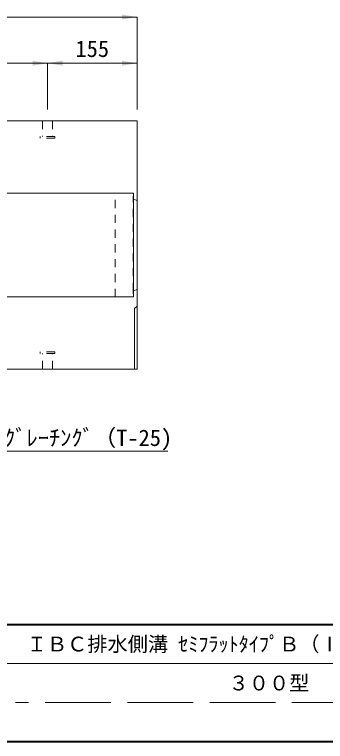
# Model space of a CAD drawing. Units: millimetres at full size; details may follow other scales. Extents: x 5964 to 125098, y -10801 to 28073.
# Drawn here: x 20862 to 21401, y -5283 to -4024 of the extents above; entities that cross this region are included whole.
import ezdxf
from ezdxf.enums import TextEntityAlignment as Align

# ---------------------------------------------------------------- set-up
doc = ezdxf.new("R2010")
doc.units = ezdxf.units.MM
doc.header["$LTSCALE"] = 19
doc.linetypes.add('DASHED', pattern=[7.5, 6, -1.5])
doc.linetypes.add('USER1', pattern=[1.35, 0.75, -0.6])
for name, color, linetype, lineweight in [('インサート', 3, 'USER1', 9), ('図枠', 7, 'Continuous', 5), ('寸法線', 7, 'Continuous', 9), ('本体', 2, 'Continuous', 9)]:
    doc.layers.add(name, color=color, linetype=linetype, lineweight=lineweight)
doc.styles.add('ＭＳ ゴシック', font='')
doc.styles.get('ＭＳ ゴシック').set_extended_font_data('MS Gothic')

# ---------------------------------------------------------------- blocks, each defined once
blk = doc.blocks.new('filled_arrow')
at = {"color": 0, "linetype": 'Continuous', "lineweight": -2}
blk.add_solid([(7.5, 1.25), (0, 0), (7.5, -1.25)], dxfattribs=at)

msp = doc.modelspace()

# ---------------------------------------------------------------- linework, layer by layer
at = {"layer": 'インサート'}
for p, q in [((20927.84, -4207.92), (20910.84, -4207.92)), ((20910.84, -4207.92), (20910.84, -4234.92)), ((20927.84, -4207.92), (20927.84, -4234.92)), ((20931.84, -4234.92), (20906.84, -4234.92)), ((20906.84, -4234.92), (20906.84, -4237.92)), ((20931.84, -4237.92), (20906.84, -4237.92)), ((20931.84, -4234.92), (20931.84, -4237.92)), ((20931.84, -4607.92), (20906.84, -4607.92)), ((20906.84, -4610.92), (20906.84, -4607.92)), ((20931.84, -4610.92), (20931.84, -4607.92)), ((20931.84, -4610.92), (20906.84, -4610.92)), ((20910.84, -4637.92), (20910.84, -4610.92)), ((20927.84, -4637.92), (20927.84, -4610.92))]:
    msp.add_line(p, q, dxfattribs=at)
at = {"layer": '図枠', "lineweight": 40}
for p, q in [((18497.84, -5080.84), (22652.84, -5080.84)), ((18497.84, -5283.34), (22652.84, -5283.34))]:
    msp.add_line(p, q, dxfattribs=at)
at = {"layer": '図枠', "lineweight": 13}
msp.add_line((22652.84, -5148.34), (20560.34, -5148.34), dxfattribs=at)
at = {"layer": '図枠', "linetype": 'DASHED', "lineweight": 9}
msp.add_line((21741.59, -5215.84), (20864.09, -5215.84), dxfattribs=at)
at = {"layer": '寸法線'}
for p, q in [((20076.33, -4027.92), (21074.34, -4027.92)), ((21074.34, -4187.92), (21074.34, -4027.92)), ((20231.34, -4107.92), (20919.34, -4107.92)), ((20919.34, -4187.92), (20919.34, -4107.92)), ((20919.34, -4107.92), (21074.34, -4107.92)), ((20919.34, -4187.92), (20919.34, -4107.92)), ((21074.34, -4187.92), (21074.34, -4107.92))]:
    msp.add_line(p, q, dxfattribs=at)
msp.add_lwpolyline([(20478.34, -4628.92), (20629.78, -4780.37), (21127.35, -4780.37)], dxfattribs=at)
at = {"layer": '本体', "lineweight": 20}
for p, q in [((21074.34, -4207.92), (20076.33, -4207.92)), ((21074.34, -4637.92), (21074.34, -4207.92)), ((20076.33, -4637.92), (21074.34, -4637.92))]:
    msp.add_line(p, q, dxfattribs=at)
at = {"layer": '本体'}
for p, q in [((21068.34, -4332.92), (20082.34, -4332.92)), ((21068.34, -4343.35), (21074.34, -4345.92)), ((21068.34, -4502.49), (21074.34, -4499.92)), ((21068.34, -4512.92), (20082.34, -4512.92))]:
    msp.add_line(p, q, dxfattribs=at)
at = {"layer": '本体', "linetype": 'USER1'}
msp.add_line((21036.34, -4512.92), (21036.34, -4332.92), dxfattribs=at)
at = {"layer": '本体', "color": 4, "linetype": 'USER1', "lineweight": 5}
for p, q in [((21068.34, -4332.92), (21067.34, -4342.92)), ((21067.34, -4502.92), (21067.34, -4342.92)), ((21067.34, -4342.92), (21068.34, -4343.35)), ((21067.34, -4502.92), (21068.34, -4502.49)), ((21068.34, -4512.92), (21067.34, -4502.92))]:
    msp.add_line(p, q, dxfattribs=at)
at = {"layer": '本体', "lineweight": 5}
for p, q in [((21068.34, -4332.92), (21068.34, -4512.92)), ((21074.34, -4528.92), (21069.84, -4532.92)), ((21069.84, -4637.92), (21069.84, -4532.92))]:
    msp.add_line(p, q, dxfattribs=at)

# ---------------------------------------------------------------- block references
at = {"layer": '寸法線', "xscale": 3.47, "yscale": 3.47, "rotation": 180}
for p in [(21074.34, -4027.92), (20919.34, -4107.92), (21074.34, -4107.92)]:
    msp.add_blockref('filled_arrow', p, dxfattribs=at)
at = {"layer": '寸法線', "xscale": 3.47, "yscale": 3.47}
msp.add_blockref('filled_arrow', (20919.34, -4107.92), dxfattribs=at)

# ---------------------------------------------------------------- texts
at = {"layer": '図枠', "style": 'ＭＳ ゴシック'}
for s, p in [('ＩＢＣ排水側溝 ｾﾐﾌﾗｯﾄﾀｲﾌﾟＢ（Ⅰ･Ⅱ型兼用）上部桝', (21302.84, -5114.59)), ('３００型', (21302.84, -5182.09))]:
    msp.add_text(s, height=25.63, dxfattribs=at).set_placement(p, align=Align.MIDDLE_CENTER)
at = {"layer": '寸法線', "style": 'ＭＳ ゴシック'}
msp.add_text('155', height=28.48, dxfattribs=at).set_placement((20996.84, -4082.92), align=Align.MIDDLE_CENTER)
msp.add_text('ﾎﾞﾙﾄ固定式ｸﾞﾚｰﾁﾝｸﾞ（T-25)', height=28.48, dxfattribs=at).set_placement((20649.78, -4742.84), align=Align.TOP_LEFT)

doc.saveas('drawing.dxf')
